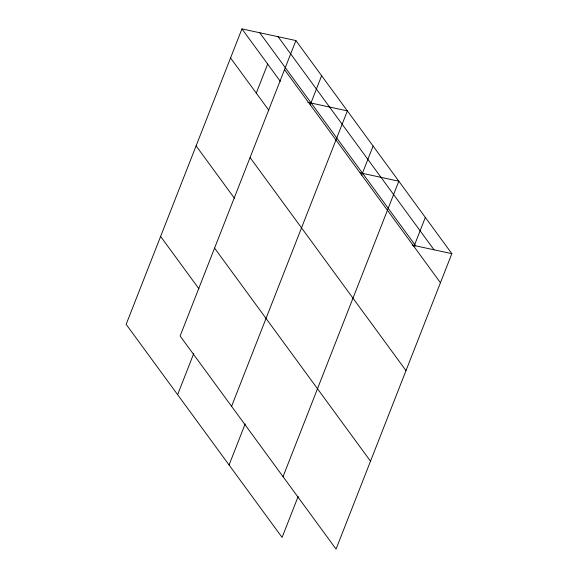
<?xml version="1.0" encoding="UTF-8"?>
<svg xmlns="http://www.w3.org/2000/svg" width="578" height="578" viewBox="0 0 578 578"><rect width="100%" height="100%" fill="white"/><g stroke="black" fill="none" stroke-linecap="round" stroke-linejoin="round"><path stroke-width="0.87" d="M295.907 40.568L180.126 336.013L336.056 549.1L451.844 253.655L295.907 40.568L241.944 28.9L126.156 324.345L282.093 537.432L298.169 496.408M256.278 93.123L267.672 64.057M177.619 394.666L193.695 353.642M310.249 104.791L321.635 75.725M231.583 406.334L347.364 110.889L307.814 102.335M229.076 464.979L245.151 423.956M361.705 175.112L373.092 146.046M283.039 476.648L398.827 181.203L360.123 172.836M413.942 246.495L425.336 217.429M412.295 245.101L451.844 253.655M278.097 36.717L434.035 249.804M259.753 32.751L415.683 245.838M284.513 69.635L440.45 282.721M241.944 28.9L280.272 81.281M230.55 57.966L268.886 110.347M250.064 157.541L406.002 370.628M196.101 145.873L234.43 198.247M214.575 248.106L370.512 461.193M160.605 236.438L198.94 288.819"/></g></svg>
